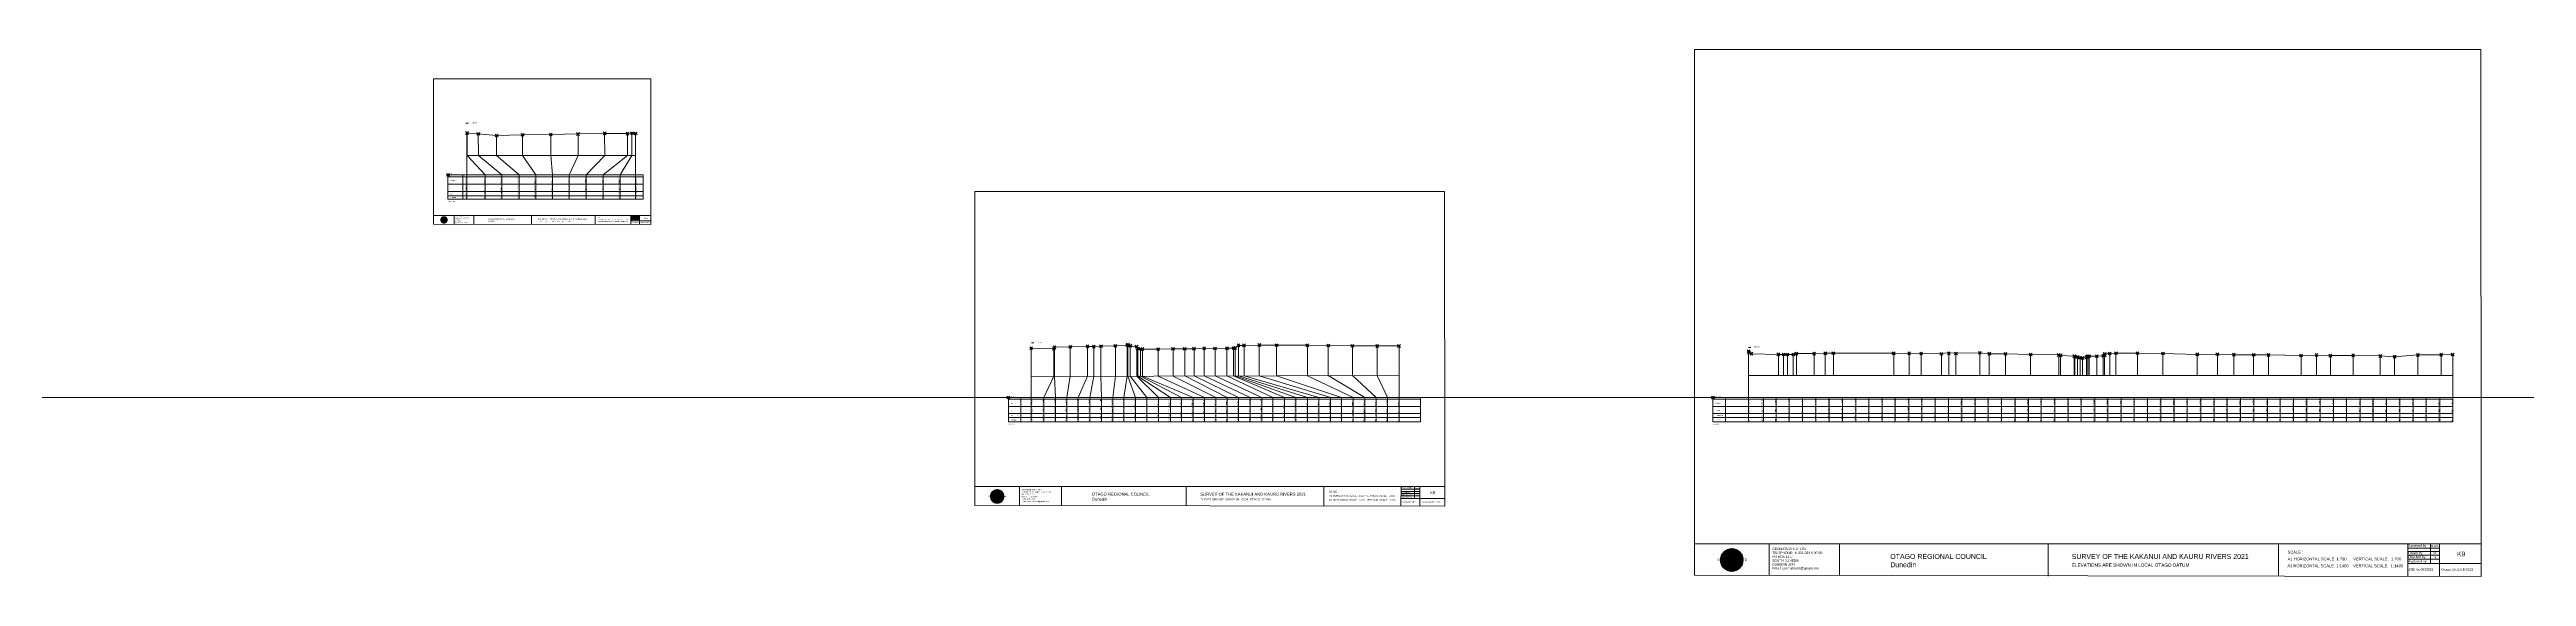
# Model space of a CAD drawing. Header units: millimetres. Extents: x -14020797 to 13046302109, y -19137686871 to 1424965380.
# Drawn here: x -6345820 to -4954913, y -55490 to 240294 of the extents above; entities that cross this region are included whole.
import ezdxf

# ---------------------------------------------------------------- set-up
doc = ezdxf.new("R2010")
doc.units = ezdxf.units.MM
doc.header["$PDMODE"] = 35
doc.header["$PDSIZE"] = 800
doc.layers.get('0').update_dxf_attribs({"lineweight": 0})
doc.layers.add('geo', color=7, linetype='Continuous', lineweight=0)
doc.styles.get("Standard").update_dxf_attribs({"font": 'arial.ttf'})

# ---------------------------------------------------------------- blocks, each defined once
blk = doc.blocks.new('Geomatics_Circle_SPT')
at = {"layer": 'geo', "color": 2, "linetype": 'Continuous', "lineweight": 0}
for p, q in [((0, 25.2), (-25.2, 0)), ((-24.7, 4.9), (-4.9, 24.7)), ((-24.7, -4.9), (4.9, 24.7)), ((4.9, -24.7), (-24.7, 4.9)), ((-24.7, 0), (0, -24.7)), ((-9.7, 23.3), (-23.3, 9.6)), ((9.7, 23.3), (-23.3, -9.7)), ((-23.3, 9.7), (9.7, -23.3)), ((-21, 14), (-14, 21)), ((-21, -14), (14, 21)), ((14, -21), (-21, 14)), ((0, 0), (-17.8, 17.8)), ((0, 0), (-17.8, -17.8)), ((-14, 21), (21, -14)), ((21, 14), (-14, -21)), ((23.3, -9.7), (-9.7, 23.3)), ((-9.7, -23.3), (23.3, 9.7)), ((-4.9, 24.7), (24.7, -4.9)), ((24.7, 4.9), (-4.9, -24.7)), ((25.2, 0), (0, 25.2)), ((0, 0), (17.8, 17.8)), ((0, 0), (17.8, -17.8)), ((0, -24.8), (25.2, 0)), ((4.9, 24.7), (24.7, 4.9)), ((23.3, 9.7), (9.7, 23.3)), ((14, 21), (21, 14)), ((17.8, 18.1), (17.8, 18.1)), ((-4.9, -24.7), (-24.7, -4.9)), ((-23.3, -9.7), (-9.7, -23.3)), ((-14, -21), (-21, -14)), ((-17.8, -17.8), (-17.8, -17.8)), ((24.7, -4.9), (4.9, -24.7)), ((4.9, -24.7), (4.9, -24.7)), ((9.7, -23.3), (23.3, -9.7)), ((21, -14), (14, -21)), ((18.1, -17.8), (18.1, -17.8))]:
    blk.add_line(p, q, dxfattribs=at)
at = {"layer": 'geo', "color": 1, "linetype": 'Continuous', "lineweight": 0}
for p, q in [((-25.2, 0), (9.7, 23.3)), ((-25.2, 0), (-9.6, 23.3)), ((-25.2, 0), (23.3, 9.7)), ((-25.2, 0), (-23.3, 9.7)), ((-23.3, -9.7), (-25.2, 0)), ((-9.6, -23.3), (-25.2, 0)), ((9.7, -23.3), (-25.2, 0)), ((-4.9, 24.8), (-24.7, -4.9)), ((4.9, 24.7), (-24.7, 4.9)), ((14, 21), (-24.7, -4.9)), ((-14, 21), (-24.7, 4.9)), ((21, 14), (-24.7, 4.9)), ((-21, 14), (-24.7, -4.9)), ((0, 0), (-24.7, 4.9)), ((-24.7, 4.9), (-21, -14)), ((-24.7, 4.9), (-4.9, -24.7)), ((-24.7, 4.9), (14, -21)), ((-24.7, 4.9), (-24.7, 4.9)), ((0, 0), (-24.7, -4.9)), ((-23.3, 9.7), (0, 25.2)), ((-23.3, -9.6), (0, 25.2)), ((-23.3, -9.6), (17.8, 17.8)), ((-23.3, 9.7), (-17.8, 17.9)), ((-23.3, -9.6), (-17.8, 17.9)), ((-23.3, 9.7), (17.8, 17.8)), ((-17.8, -17.8), (-23.3, 9.7)), ((0, -25.2), (-23.3, 9.7)), ((-23.3, 9.7), (17.8, -17.8)), ((-23.3, 9.7), (25.2, 0)), ((-23.3, 9.4), (-23.3, 9.4)), ((-23.3, -9.7), (25.2, 0)), ((4.9, 24.8), (-21, -14)), ((-4.9, 24.7), (-21, 14)), ((14, 21), (-21, 14)), ((-14, 21), (-21, -14)), ((0, 0), (-21, 14)), ((-21, 14), (-14, -21)), ((-21, 14), (4.9, -24.7)), ((-21, 14), (-21, 14)), ((24.7, 4.9), (-21, 14)), ((0, 0), (-21, -14)), ((-17.9, 17.6), (-17.9, 17.6)), ((-17.8, 17.8), (9.7, 23.3)), ((-17.8, 17.8), (-9.6, 23.3)), ((-17.8, -17.8), (9.7, 23.3)), ((-17.8, -17.8), (-9.7, 23.3)), ((-9.7, -23.3), (-17.8, 17.8)), ((-17.8, 17.8), (9.7, -23.3)), ((-17.8, 17.8), (23.3, -9.6)), ((-17.8, 17.8), (23.3, 9.7)), ((-17.8, -17.8), (23.3, 9.7)), ((4.9, 24.7), (-14, 21)), ((-4.9, 24.7), (-14, -20.9)), ((0, 0), (-14, 21)), ((-14, 21), (-4.9, -24.7)), ((-14, 21), (-14, 21)), ((24.7, -4.9), (-14, 21)), ((21, 14), (-14, 21)), ((-14, -21), (24.7, 4.9)), ((0, 0), (-14, -21)), ((-9.8, 23.1), (-9.8, 23.1)), ((-9.7, 23.3), (0, 25.2)), ((-9.7, 23.3), (0, -25.2)), ((-9.7, -23.3), (0, 25.2)), ((-9.6, 23.3), (17.8, -17.8)), ((-9.6, 23.3), (25.2, 0)), ((-9.6, 23.3), (17.8, 17.8)), ((-9.6, -23.3), (17.8, 17.9)), ((25.2, 0), (-9.6, -23.3)), ((0, 0), (-4.9, 24.7)), ((-4.9, 24.7), (-4.9, 24.7)), ((21, -14), (-4.9, 24.7)), ((24.8, 4.9), (-4.9, 24.7)), ((14, 21), (-4.9, 24.7)), ((-4.9, -24.7), (21, 14)), ((0, 0), (-4.9, -24.7)), ((-0.2, 25.1), (-0.2, 25.1)), ((0, 25.2), (9.7, -23.3)), ((0, 25.2), (23.3, -9.7)), ((0, 25.2), (23.3, 9.7)), ((0, 25.2), (9.7, 23.3)), ((0, 0), (4.9, 24.7)), ((0, -25.2), (9.7, 23.3)), ((0, 0), (14, 21)), ((0, 0), (21, 14)), ((23.3, 9.7), (0, -25.2)), ((0, 0), (24.8, 4.9)), ((0, 0), (4.9, -24.7)), ((0, 0), (14, -21)), ((0, 0), (21, -14)), ((0, 0), (24.8, -4.9)), ((21, 14), (4.9, 24.8)), ((14, -21), (4.9, 24.7)), ((24.7, -4.9), (4.9, 24.7)), ((4.9, 24.7), (4.9, 24.7)), ((4.9, -24.7), (14, 21)), ((4.9, -24.7), (24.7, 4.9)), ((9.4, 23.3), (9.4, 23.3)), ((9.7, 23.3), (17.8, -17.8)), ((9.7, 23.3), (25.2, 0)), ((9.7, 23.3), (17.8, 17.9)), ((17.8, 17.8), (9.7, -23.3)), ((25.2, 0), (9.7, -23.3)), ((21, -14), (14, 21)), ((24.7, 4.9), (14, 21)), ((14, 21), (14, 21)), ((14, -21), (21, 14)), ((17.6, 17.9), (17.6, 17.9)), ((17.8, 17.8), (23.3, -9.7)), ((17.8, 17.8), (23.3, 9.7)), ((23.3, 9.7), (17.8, -17.8)), ((24.7, -4.9), (21, 14)), ((21, 14), (21, 14)), ((21, -14), (24.7, 4.9)), ((23.1, 9.8), (23.1, 9.8)), ((23.3, 9.7), (25.2, 0)), ((25.2, 0), (23.3, -9.6)), ((24.7, 4.9), (24.7, 4.9)), ((25.1, 0.2), (25.1, 0.2)), ((-25.2, 0), (23.3, -9.7)), ((-25.1, -0.2), (-25.1, -0.2)), ((-24.7, -4.9), (-24.7, -4.9)), ((-24.7, -4.9), (-14, -21)), ((-24.7, -4.9), (4.9, -24.7)), ((-24.7, -4.9), (21, -14)), ((-17.8, -17.8), (-23.3, -9.7)), ((0, -25.2), (-23.3, -9.6)), ((17.8, -17.8), (-23.3, -9.6)), ((-23.1, -9.8), (-23.1, -9.8)), ((-21, -14), (24.7, -4.9)), ((-21, -14), (-21, -14)), ((-21, -14), (-4.9, -24.7)), ((-21, -14), (14, -21)), ((23.3, -9.7), (-17.8, -17.8)), ((-9.6, -23.3), (-17.8, -17.8)), ((9.7, -23.3), (-17.8, -17.8)), ((-17.6, -17.9), (-17.6, -17.9)), ((-14, -21), (21, -14)), ((-14, -21), (-14, -21)), ((-14, -21), (4.9, -24.7)), ((17.8, -17.8), (-9.7, -23.3)), ((0, -25.2), (-9.7, -23.3)), ((-9.4, -23.3), (-9.4, -23.3)), ((-4.9, -24.7), (24.7, -4.9)), ((-4.9, -24.7), (14, -21)), ((-4.9, -24.7), (-4.9, -24.7)), ((23.3, -9.6), (0, -25.2)), ((9.7, -23.3), (0, -25.2)), ((0.2, -25.1), (0.2, -25.1)), ((4.9, -24.7), (21, -14)), ((4.9, -24.7), (4.9, -24.7)), ((17.8, -17.8), (9.7, -23.3)), ((9.8, -23.1), (9.8, -23.1)), ((14, -21), (24.7, -4.9)), ((14, -21), (14, -21)), ((23.3, -9.6), (17.8, -17.8)), ((17.9, -17.6), (17.9, -17.6)), ((21, -14), (21, -14)), ((23.3, -9.4), (23.3, -9.4)), ((24.7, -4.9), (24.7, -4.9))]:
    blk.add_line(p, q, dxfattribs=at)
at = {"layer": 'geo', "color": 114, "linetype": 'Continuous', "lineweight": 0}
for p, q in [((17.9, 17.8), (-25.2, 0)), ((-24.7, 4.9), (14, 21)), ((-24.7, -4.9), (21, 14)), ((-14, -21), (-24.7, 4.9)), ((9.7, 23.3), (-23.3, 9.7)), ((0, 0), (-23.3, 9.7)), ((-23.3, 9.7), (-9.7, -23.3)), ((0, 0), (-23.3, -9.7)), ((-4.9, -24.7), (-21, 14)), ((-20.9, 14), (4.9, 24.7)), ((24.8, 4.9), (-20.9, -14)), ((0, 25.2), (-17.8, 17.8)), ((-17.8, 17.8), (0, -25.2)), ((-14, 21), (-4.9, 24.7)), ((4.9, -24.7), (-14, 21)), ((0, 0), (-9.7, 23.3)), ((0, 0), (-9.7, -23.3)), ((-4.9, 24.7), (14, -21)), ((17.8, -17.8), (0, 25.2)), ((0, 0), (9.7, 23.3)), ((0, 0), (23.3, 9.7)), ((0, 0), (9.7, -23.3)), ((0, 0), (23.3, -9.7)), ((4.9, 24.7), (21, -14)), ((23.3, -9.7), (9.7, 23.3)), ((14, 21), (24.7, -4.9)), ((25.2, 0), (17.8, 17.8)), ((21, 14), (24.7, 4.9)), ((-25.2, 0), (-17.8, -17.8)), ((-21, -14), (-24.7, -4.9)), ((-17.8, -17.8), (25.2, 0)), ((24.8, -4.9), (-14, -21)), ((-9.6, -23.3), (23.3, -9.7)), ((21, -14), (-4.9, -24.8)), ((0, -25.2), (17.9, -17.8)), ((14, -21), (4.9, -24.8))]:
    blk.add_line(p, q, dxfattribs=at)
at = {"layer": 'geo', "color": 250, "linetype": 'Continuous', "lineweight": 0}
for p, q in [((0, 0), (-25.2, 0)), ((24.7, 4.9), (-24.7, 4.9)), ((-24.7, 4.9), (-24.7, -4.9)), ((-23.3, 9.7), (23.3, 9.7)), ((-23.3, 9.7), (-23.3, 9.7)), ((-23.3, -9.7), (-23.3, 9.7)), ((21, 14), (-21, 14)), ((-21, 14), (-21, -14)), ((-17.8, 17.8), (17.8, 17.8)), ((-17.8, -17.8), (-17.8, 17.8)), ((-14, 21), (-14, 21)), ((14, 21), (-14, 21)), ((-14, 20.9), (-14, -21)), ((-9.7, 23.3), (9.7, 23.3)), ((-9.7, -23.3), (-9.7, 23.3)), ((-4.9, 24.7), (4.9, 24.7)), ((-4.9, 24.7), (-4.9, -24.7)), ((0, 0), (0, 25.2)), ((0, 0), (0, -25.2)), ((0, 0), (25.2, 0)), ((4.9, 24.7), (4.9, -24.7)), ((9.7, -23.3), (9.7, 23.3)), ((14, 21), (14, -21)), ((17.8, -17.8), (17.8, 17.8)), ((21, 14), (21, 14)), ((21, -14), (21, 14)), ((23.3, 9.7), (23.3, -9.7)), ((24.7, 4.9), (24.7, 4.9)), ((24.7, -4.9), (24.7, 4.9)), ((-24.7, -4.9), (24.7, -4.9)), ((23.3, -9.7), (-23.3, -9.7)), ((-21, -14), (21, -14)), ((17.8, -17.8), (-17.8, -17.8)), ((-14, -21), (14, -21)), ((9.7, -23.3), (-9.7, -23.3)), ((-4.9, -24.7), (4.9, -24.7))]:
    blk.add_line(p, q, dxfattribs=at)
blk = doc.blocks.new('GeomaticsNZ TITLE BLOCK')
at = {"color": 7, "linetype": 'Continuous', "lineweight": 0}
for p, q in [((0, 94.9), (0, 1579.2)), ((0, 1579.2), (2363.4, 1579.2)), ((2363.4, 1579.2), (2364, 94.9)), ((2364, 94.9), (0, 94.9)), ((0, 94.9), (0, 0)), ((15.9, 94.9), (2364, 94.9)), ((224.3, 95.2), (224.3, -0.3)), ((2364, 94.9), (382.6, 94.9)), ((435.8, 95.2), (435.8, -0.7)), ((1063.4, 94.9), (1063.4, -2.4)), ((1755.4, 94.9), (1755.4, -2.6)), ((2143.9, 94.9), (2143.7, -3)), ((2143.9, 81.9), (2238.6, 81.7)), ((2211.5, 94.9), (2211.5, 36.1)), ((2238.6, 94.8), (2238.6, -3.2)), ((2364, -3.5), (2364, 94.9)), ((0, 0), (2364, -3.5)), ((2143.6, 60.4), (2238.6, 60.4)), ((2143.8, 48.6), (2238.6, 48.6)), ((2143.8, 35.4), (2364, 35.3)), ((2143.9, 71), (2238.6, 71))]:
    blk.add_line(p, q, dxfattribs=at)
at = {"color": 7, "linetype": 'Continuous', "lineweight": 0, "xscale": 1.36, "yscale": 1.36, "zscale": 1.36}
blk.add_blockref('Geomatics_Circle_SPT', (112.4, 45.7), dxfattribs=at)
at = {"color": 7, "linetype": 'Continuous', "lineweight": 0}
for s, p in [('PK&RR', (2213.2, 84.8)), ('ST', (2220.3, 63.6)), ('PK', (2220.4, 50.6))]:
    blk.add_text(s, height=5, dxfattribs=at).set_placement(p)
at = {"color": 7, "linetype": 'Continuous', "lineweight": 0, "attachment_point": 1}
for s, width, heights, insert, char_height in [('{\\C256;GEOMATICS N.Z. LTD                   \\PTELEPHONE:  M 021 023 6 00 55;\\PPO BOX 2177\\PSOUTH DUNEDIN\\PDUNEDIN 9044\\PEmail: geomaticsnz@gmail.com}', 3535.727, [94.7], (234, 82.7), 7), ('{\\C256;Surveyed by:}', 3535.727, [0], (2144.7, 92.4), 7), ('{\\C256;Geomatics N.Z. LTD                   }', 125.079, [15.8], (68.8, 49.9), 7), ('{\\C256;OTAGO REGIONAL COUNCIL\\PDunedin}', 3535.727, [0], (588.6, 64), 15), ('{\\C256;SURVEY OF THE KAKANUI AND KAURU RIVERS 2021}', 3535.727, [0], (1133.8, 64), 15), ('{\\C256;ELEVATIONS ARE SHOWN IN LOCAL OTAGO DATUM}', 3535.727, [0], (1134.1, 35.4), 10), ('{\\C256;Approved by:}', 3535.727, [0], (2144.7, 45.9), 7), ('{\\C256;Checked by:}', 3535.727, [0], (2144.7, 58.6), 7), ('{\\C256;JOB No 0032021}', 3535.727, [0], (2145.3, 20.8), 7), ('{\\C256;Drawn by:}', 3535.727, [0], (2145.8, 70.4), 7), ('{\\C256;Drawn:16-JUNE-2021}', 3535.727, [0], (2244.7, 20.7), 7)]:
    blk.add_mtext_dynamic_manual_height_columns(s, width=width, gutter_width=159, heights=heights, dxfattribs=dict(at, insert=insert, char_height=char_height))

msp = doc.modelspace()

# ---------------------------------------------------------------- linework, layer by layer
at = {"color": 1, "linetype": 'Continuous', "lineweight": 0}
for p, q in [((-6112089.899, 198890.956), (-6110797.933, 198890.956)), ((-5794454.988, 75740.286), (-5793163.022, 75740.286)), ((-5391776.689, 73117.849), (-5390484.722, 73117.849))]:
    msp.add_line(p, q, dxfattribs=at)
at = {"color": 7, "lineweight": 0}
for p, q in [((-6111301.807, 180752.689), (-6016707.571, 180856.689)), ((-5794549.171, 72688), (-5794509.616, 56829.405)), ((-5781879.767, 72319), (-5781879.767, 56860.907)), ((-5781480.167, 73159), (-5781480.167, 56861.904)), ((-5772634.61, 73419), (-5772634.61, 56883.967)), ((-5762917.082, 73670), (-5762917.082, 56908.205)), ((-5759366.345, 73530), (-5759366.345, 56917.061)), ((-5755422.777, 73810), (-5755422.777, 56926.897)), ((-5747290.667, 73810), (-5747290.667, 56947.181)), ((-5740615.016, 74321), (-5740615.016, 56963.831)), ((-5740220.027, 74641), (-5740220.027, 56964.817)), ((-5738911.302, 74031), (-5738911.302, 56968.081)), ((-5735341.674, 73451), (-5735341.674, 56976.984)), ((-5734760.187, 72441), (-5734760.187, 56978.435)), ((-5733283.71, 72281), (-5733283.71, 56982.117)), ((-5732106.595, 72161), (-5732106.595, 56985.053)), ((-5723233.331, 72112), (-5723233.331, 57007.185)), ((-5714909.9, 72312), (-5714909.9, 57027.946)), ((-5708349.725, 72322), (-5708349.725, 57044.309)), ((-5703104.042, 72333), (-5703104.042, 57057.393)), ((-5697425.9, 72573), (-5697425.9, 57071.555)), ((-5691346.7, 72483), (-5691346.7, 57086.718)), ((-5684669.108, 72604), (-5684669.108, 57103.374)), ((-5680997.533, 72674), (-5680997.533, 57112.532)), ((-5680004.005, 72784), (-5680004.005, 57115.01)), ((-5678202.022, 74204), (-5678202.022, 57119.504)), ((-5675028.175, 74224), (-5675028.175, 57127.421)), ((-5666510.348, 74414), (-5666510.348, 57148.666)), ((-5656758.355, 74375), (-5656758.355, 57172.99)), ((-5639484.582, 74286), (-5639484.582, 57216.075)), ((-5627763.101, 74196), (-5627763.101, 57245.311)), ((-5614202.768, 73987), (-5614202.768, 57279.134)), ((-5600317.827, 73908), (-5600317.827, 57313.766)), ((-5588024.271, 73868), (-5588024.271, 57344.429)), ((-5794549.171, 56829.307), (-5587945.921, 57344.625)), ((-5794509.616, 56829.405), (-5794509.616, 31114.284)), ((-5781879.767, 56860.907), (-5787387.723, 45000)), ((-5697326.408, 45000), (-5723233.331, 57007.185)), ((-5678202.022, 57119.504), (-5714909.9, 57027.946)), ((-5714909.9, 57027.946), (-5690882.952, 45000)), ((-5708349.725, 57044.309), (-5684439.542, 45000)), ((-5703104.042, 57057.393), (-5678113.799, 45000)), ((-5697425.9, 57071.555), (-5671569.948, 45000)), ((-5691346.7, 57086.718), (-5665044.018, 45000)), ((-5684669.108, 57103.374), (-5658823.394, 45000)), ((-5680997.533, 57112.532), (-5652367.155, 45000)), ((-5680004.005, 57115.01), (-5645944.076, 45000)), ((-5639502.842, 45000), (-5678202.022, 57119.504)), ((-5633005.206, 45000), (-5675028.175, 57127.421)), ((-5626441.016, 45000), (-5666510.348, 57148.666)), ((-5620232.58, 45000), (-5656758.355, 57172.99)), ((-5613700.029, 45000), (-5639484.582, 57216.075)), ((-5607269.399, 45000), (-5627763.101, 57245.311)), ((-5600938.378, 45000), (-5614202.768, 57279.134)), ((-5600317.827, 57313.766), (-5594474.639, 45000)), ((-5588024.271, 57344.429), (-5588024.271, 31114.284)), ((-5800348.873, 45000), (-5800348.873, 31248.305)), ((-5787387.723, 31248.305), (-5787387.723, 45000)), ((-5780997.752, 31248.305), (-5780997.752, 45000)), ((-5774577.033, 31248.305), (-5774577.033, 45000)), ((-5768251.476, 31248.305), (-5768251.476, 45000)), ((-5761605.841, 31248.305), (-5761605.841, 45000)), ((-5755152.104, 31248.305), (-5755152.104, 45000)), ((-5748757.827, 31248.305), (-5748757.827, 45000)), ((-5742535.859, 31248.305), (-5742535.859, 45000)), ((-5736060.543, 31248.305), (-5736060.543, 45000)), ((-5729547.163, 31248.305), (-5729547.163, 45000)), ((-5723109.958, 31248.305), (-5723109.958, 45000)), ((-5716406.115, 31248.305), (-5716406.115, 45000)), ((-5710121.261, 31248.305), (-5710121.261, 45000)), ((-5703684.057, 31248.305), (-5703684.057, 45000)), ((-5697326.408, 31248.305), (-5697326.408, 45000)), ((-5690882.952, 31248.305), (-5690882.952, 45000)), ((-5684439.542, 31248.305), (-5684439.542, 45000)), ((-5678113.799, 31248.305), (-5678113.799, 45000)), ((-5671569.948, 31248.305), (-5671569.948, 45000)), ((-5665044.018, 31248.305), (-5665044.018, 45000)), ((-5658823.394, 31248.305), (-5658823.394, 45000)), ((-5652367.155, 31248.305), (-5652367.155, 45000)), ((-5645944.076, 31248.305), (-5645944.076, 45000)), ((-5639502.842, 31248.305), (-5639502.842, 45000)), ((-5633005.206, 31248.305), (-5633005.206, 45000)), ((-5626441.016, 31248.305), (-5626441.016, 45000)), ((-5620232.58, 31248.305), (-5620232.58, 45000)), ((-5613700.029, 31248.305), (-5613700.029, 45000)), ((-5607269.399, 31248.305), (-5607269.399, 45000)), ((-5600938.378, 31248.305), (-5600938.378, 45000)), ((-5594474.639, 31248.305), (-5594474.639, 45000)), ((-5575948.804, 45000), (-5575948.804, 31248.305))]:
    msp.add_line(p, q, dxfattribs=at)
at = {"color": 7, "linetype": 'Continuous', "lineweight": 0}
for p, q in [((-6122085.516, 170000.092), (-6122085.516, 156248.397)), ((-6122085.516, 168762.779), (-6012435.074, 168762.779)), ((-6122085.506, 170000.09), (-6012435.074, 170000.09)), ((-6113816.988, 156248.408), (-6113816.988, 170000.101)), ((-6012435.074, 156248.397), (-6012435.074, 170000.09)), ((-6122085.516, 164751.664), (-6012435.074, 164751.664)), ((-6122085.516, 160644.616), (-6012435.074, 160644.616)), ((-6122085.516, 158106.358), (-6012435.074, 158106.358)), ((-6122085.516, 156248.397), (-6012435.074, 156248.397)), ((-5807362.023, 45000), (-5807362.023, 31248.305)), ((-5807362.023, 45000), (-5575948.804, 45000)), ((-5807362.023, 44076.552), (-5575948.804, 44076.552)), ((-5411747.247, 45000), (-5411747.247, 31248.305)), ((-5411747.247, 45000), (-4996339.6, 45000)), ((-5411747.247, 44076.552), (-4996339.6, 44076.552)), ((-5404734.098, 45000), (-5404734.098, 31248.305)), ((-5807362.023, 39973.87), (-5575948.804, 39973.87)), ((-5807362.023, 35906.671), (-5575948.804, 35906.671)), ((-5807362.023, 33649.659), (-5575948.804, 33649.659)), ((-5807362.023, 31248.305), (-5575948.804, 31248.305)), ((-5411747.247, 39973.87), (-4996339.6, 39973.87)), ((-5411747.247, 35906.671), (-4996339.6, 35906.671)), ((-5411747.247, 33759.229), (-4996339.6, 33759.229)), ((-5411747.247, 31248.305), (-4996339.6, 31248.305))]:
    msp.add_line(p, q, dxfattribs=at)
for p, q in [((-6101135.79, 156248.397), (-6101135.79, 170000.09)), ((-6091791.622, 156248.397), (-6091791.622, 170000.09)), ((-6082091.504, 156248.397), (-6082091.504, 170000.09)), ((-6072658.364, 156248.397), (-6072658.364, 170000.09)), ((-6063413.152, 156248.397), (-6063413.152, 170000.09)), ((-6053950.756, 156248.397), (-6053950.756, 170000.09)), ((-6044517.995, 156248.397), (-6044517.995, 170000.09)), ((-6034907.228, 156248.397), (-6034907.228, 170000.09)), ((-5781480.167, 56861.904), (-5780997.752, 45000)), ((-5772634.61, 56908.205), (-5774577.033, 45000)), ((-5768251.476, 45000), (-5762917.082, 56908.205)), ((-5761605.841, 45000), (-5759366.345, 56917.061)), ((-5755152.104, 45000), (-5755422.777, 56926.897)), ((-5747290.667, 56947.181), (-5748757.827, 45000)), ((-5742535.859, 45000), (-5740615.016, 56963.831)), ((-5736060.543, 45000), (-5740220.027, 56964.817)), ((-5729547.163, 45000), (-5738911.302, 56968.081)), ((-5723109.958, 45000), (-5735341.674, 56976.984)), ((-5716406.115, 45000), (-5734760.187, 56978.435)), ((-5733283.71, 56982.117), (-5734157.362, 56982.117)), ((-5710121.261, 45000), (-5733283.71, 56982.117)), ((-5703684.057, 45000), (-5732106.595, 56985.053)), ((-5748757.827, 45000), (-5755152.104, 45000)), ((-5716406.115, 45000), (-5723109.958, 45000))]:
    msp.add_line(p, q)
at = {"linetype": 'Continuous', "lineweight": 0}
for p, q in [((-5391776.689, 70969), (-5391776.689, 31248.305)), ((-5364875.785, 69611), (-5364875.785, 57344.429)), ((-5354879.81, 69581), (-5354879.81, 57344.429)), ((-5348655.622, 69772), (-5348655.622, 57344.429)), ((-5344128.132, 69862), (-5344128.132, 57344.429)), ((-5310218.293, 69764), (-5310218.293, 57344.429)), ((-5301586.35, 69724), (-5301586.35, 57344.429)), ((-5294776.773, 69675), (-5294776.773, 57344.429)), ((-5279276.047, 69745), (-5279276.047, 57344.429)), ((-5275280.064, 69696), (-5275280.064, 57344.429)), ((-5261901.399, 70006), (-5261901.399, 57344.429)), ((-5256564.206, 69547), (-5256564.206, 57344.429)), ((-5188920.833, 69630), (-5188920.833, 57344.429)), ((-5185439.342, 69850), (-5185439.342, 57344.429)), ((-5173365.78, 69841), (-5173365.78, 57344.429)), ((-5159033.658, 69692), (-5159033.658, 57344.429)), ((-5391776.689, 57344.429), (-4996339.6, 57344.429)), ((-5375014.881, 69190), (-5375014.881, 57344.429)), ((-5372062.019, 69070), (-5372062.019, 57344.429)), ((-5369951.381, 69131), (-5369951.381, 57344.429)), ((-5366599.84, 69111), (-5366599.84, 57344.429)), ((-5283447.438, 69475), (-5283447.438, 57344.429)), ((-5247447.032, 69497), (-5247447.032, 57344.429)), ((-5233356.866, 69131), (-5233356.866, 57344.429)), ((-5217568.315, 68849), (-5217568.315, 57344.429)), ((-5216506.007, 69131), (-5216506.007, 57344.429)), ((-5208918.214, 68179), (-5208918.214, 57344.429)), ((-5208612.312, 68099), (-5208612.312, 57344.429)), ((-5207093.455, 67709), (-5207093.455, 57344.429)), ((-5205593.521, 67309), (-5205593.521, 57344.429)), ((-5204174.795, 67189), (-5204174.795, 57344.429)), ((-5201889.279, 67470), (-5201889.279, 57344.429)), ((-5201309.191, 67880), (-5201309.191, 57344.429)), ((-5201272.934, 68110), (-5201272.934, 57344.429)), ((-5200562.948, 68170), (-5200562.948, 57344.429)), ((-5196130.796, 68200), (-5196130.796, 57344.429)), ((-5192621.227, 68390), (-5192621.227, 57344.429)), ((-5191792.696, 68660), (-5191792.696, 57344.429)), ((-5191788.778, 69510), (-5191788.778, 57344.429)), ((-5139782.809, 69131), (-5139782.809, 57344.429)), ((-5128461.959, 69293), (-5128461.959, 57344.429)), ((-5119196.784, 69004), (-5119196.784, 57344.429)), ((-5108145.412, 68955), (-5108145.412, 57344.429)), ((-5099779.059, 68825), (-5099779.059, 57344.429)), ((-5081485.599, 68506), (-5081485.599, 57344.429)), ((-5072826.488, 68796), (-5072826.488, 57344.429)), ((-5065039.047, 68497), (-5065039.047, 57344.429)), ((-5052237.503, 68618), (-5052237.503, 57344.429)), ((-5036974.552, 68278), (-5036974.552, 57344.429)), ((-5028931.106, 67869), (-5028931.106, 57344.429)), ((-5015890.334, 68859), (-5015890.334, 57344.429)), ((-5002822.841, 68980), (-5002822.841, 57344.429)), ((-4996339.6, 69101), (-4996339.6, 31248.305)), ((-5383347.62, 31248.305), (-5383347.62, 45000)), ((-5376309.459, 31248.305), (-5376309.459, 45000)), ((-5368884.867, 31248.305), (-5368884.867, 45000)), ((-5361402.546, 31248.305), (-5361402.546, 45000)), ((-5353953.49, 31248.305), (-5353953.49, 45000)), ((-5346548.787, 31248.305), (-5346548.787, 45000)), ((-5339031.052, 31248.305), (-5339031.052, 45000)), ((-5331522.673, 31248.305), (-5331522.673, 45000)), ((-5324114.783, 31248.305), (-5324114.783, 45000)), ((-5316730.802, 31248.305), (-5316730.802, 45000)), ((-5309337.465, 31248.305), (-5309337.465, 45000)), ((-5301755.348, 31248.305), (-5301755.348, 45000)), ((-5294350.923, 31248.305), (-5294350.923, 45000)), ((-5286907.064, 31248.305), (-5286907.064, 45000)), ((-5279374.291, 31248.305), (-5279374.291, 45000)), ((-5271940.828, 31248.305), (-5271940.828, 45000)), ((-5264520.671, 31248.305), (-5264520.671, 45000)), ((-5257111.048, 31248.305), (-5257111.048, 45000)), ((-5249628.103, 31248.305), (-5249628.103, 45000)), ((-5241987.702, 31248.305), (-5241987.702, 45000)), ((-5234622.71, 31248.305), (-5234622.71, 45000)), ((-5227342.337, 31248.305), (-5227342.337, 45000)), ((-5219674.977, 31248.305), (-5219674.977, 45000)), ((-5212327.796, 31248.305), (-5212327.796, 45000)), ((-5204921.015, 31248.305), (-5204921.015, 45000)), ((-5197365.371, 31248.305), (-5197365.371, 45000)), ((-5190076.543, 31248.305), (-5190076.543, 45000)), ((-5182548.204, 31248.305), (-5182548.204, 45000)), ((-5175113.355, 31248.305), (-5175113.355, 45000)), ((-5167696.248, 31248.305), (-5167696.248, 45000)), ((-5160181.978, 31248.305), (-5160181.978, 45000)), ((-5152781.156, 31248.305), (-5152781.156, 45000)), ((-5145353.03, 31248.305), (-5145353.03, 45000)), ((-5137814.92, 31248.305), (-5137814.92, 45000)), ((-5130343.687, 31248.305), (-5130343.687, 45000)), ((-5122902.393, 31248.305), (-5122902.393, 45000)), ((-5115461.029, 31248.305), (-5115461.029, 45000)), ((-5107930.058, 31248.305), (-5107930.058, 45000)), ((-5100399.086, 31248.305), (-5100399.086, 45000)), ((-5093167.016, 31248.305), (-5093167.016, 45000)), ((-5085756.7, 31248.305), (-5085756.7, 45000)), ((-5078241.183, 31248.305), (-5078241.183, 45000)), ((-5070795.107, 31248.305), (-5070795.107, 45000)), ((-5063242.305, 31248.305), (-5063242.305, 45000)), ((-5055899.351, 31248.305), (-5055899.351, 45000)), ((-5048382.517, 31248.305), (-5048382.517, 45000)), ((-5040953.628, 31248.305), (-5040953.628, 45000)), ((-5033506.027, 31248.305), (-5033506.027, 45000)), ((-5026039.645, 31248.305), (-5026039.645, 45000)), ((-5018596.549, 31248.305), (-5018596.549, 45000)), ((-5011177.016, 31248.305), (-5011177.016, 45000)), ((-5003607.304, 31248.305), (-5003607.304, 45000))]:
    msp.add_line(p, q, dxfattribs=at)
at = {"color": 3}
msp.add_line((-14020796.985, 45000), (6932249.242, 45000), dxfattribs=at)
for points in [[(-6111421.638, 193431), (-6111421.638, 156248.397)], [(-6111301.807, 193391), (-6111287.912, 180752.704), (-6101135.79, 170000.09)], [(-6105044.254, 192961), (-6105030.84, 180759.583), (-6091791.622, 170000.09)], [(-6094784.432, 192022), (-6094772.062, 180770.862), (-6082091.504, 170000.09)], [(-6080173.474, 192453), (-6080160.648, 180786.926), (-6072658.364, 170000.09)], [(-6064333.18, 192624), (-6064320.185, 180804.342), (-6063413.152, 170000.09)], [(-6049062.503, 192895), (-6049049.228, 180821.131), (-6053950.756, 170000.09)], [(-6034096.983, 193245), (-6034084.548, 180837.584), (-6044517.995, 170000.09)], [(-6021284.882, 193106), (-6021271.409, 180851.671), (-6034907.228, 170000.09)], [(-6018787.371, 193356), (-6018773.627, 180854.417), (-6025357.502, 170000.09), (-6025320.789, 156248.397)], [(-6016707.571, 193186), (-6016707.571, 156248.397)]]:
    msp.add_lwpolyline(points)
at = {"color": 1}
msp.add_lwpolyline([(-6111421.638, 193431), (-6111301.807, 193391), (-6105044.254, 192961), (-6094784.432, 192022), (-6080173.474, 192453), (-6064333.18, 192624), (-6049062.503, 192895), (-6034096.983, 193245), (-6021284.882, 193106), (-6018787.371, 193356), (-6016707.571, 193186)], dxfattribs=at)
at = {"color": 1, "lineweight": 0}
msp.add_lwpolyline([(-5794549.171, 72688), (-5781879.767, 72319), (-5781480.167, 73159), (-5772634.61, 73419), (-5762917.082, 73670), (-5759366.345, 73530), (-5755422.777, 73810), (-5747290.667, 73990), (-5740615.016, 74321), (-5740220.027, 74641), (-5738911.302, 74031), (-5735341.674, 73451), (-5734760.187, 72441), (-5733283.71, 72281), (-5732106.595, 72161), (-5723233.331, 72112), (-5714909.9, 72312), (-5708349.725, 72322), (-5703104.042, 72333), (-5697425.9, 72573), (-5691346.7, 72483), (-5684669.108, 72604), (-5680997.533, 72674), (-5680004.005, 72784), (-5678202.022, 74204), (-5675028.175, 74224), (-5666510.348, 74414), (-5656758.355, 74375), (-5639484.582, 74286), (-5627763.101, 74196), (-5614202.768, 73987), (-5600317.827, 73987), (-5588024.271, 73987)], dxfattribs=at)
at = {"color": 1, "linetype": 'Continuous', "lineweight": 0}
msp.add_lwpolyline([(-5391776.689, 70969), (-5391542.251, 70139), (-5390107.53, 69550), (-5375014.881, 69190), (-5372062.019, 69070), (-5369951.381, 69131), (-5366599.84, 69111), (-5364875.785, 69611), (-5354879.81, 69581), (-5348655.622, 69772), (-5344128.132, 69862), (-5310218.293, 69862), (-5301586.35, 69724), (-5261901.399, 70006), (-5256564.206, 69547), (-5247447.032, 69497), (-5233356.866, 69088), (-5217568.315, 68849), (-5216506.007, 68599), (-5208918.214, 68179), (-5208612.312, 68099), (-5207093.455, 67709), (-5205593.521, 67309), (-5204174.795, 67189), (-5201889.279, 67470), (-5201309.191, 67880), (-5201272.934, 68110), (-5200562.948, 68170), (-5196130.796, 68200), (-5192621.227, 68390), (-5191792.696, 68660), (-5191788.778, 69510), (-5188920.833, 69630), (-5185439.342, 69850), (-5173365.78, 69841), (-5159033.658, 69692), (-5139782.809, 69193), (-5128461.959, 69293), (-5119196.784, 69004), (-5108145.412, 68955), (-5099779.059, 68825), (-5081485.599, 68506), (-5072826.488, 68796), (-5065039.047, 68497), (-5052237.503, 68618), (-5036974.552, 68278), (-5028931.106, 67869), (-5015890.334, 68859), (-5002822.841, 68980), (-4996339.6, 69101)], dxfattribs=at)
for p in [(-6111421.638, 193431), (-6111301.807, 193391), (-6105044.254, 192961), (-6094784.432, 192022), (-6080173.474, 192453), (-6064333.18, 192624), (-6049062.503, 192895), (-6034096.983, 193245), (-6021284.882, 193106), (-6018787.371, 193356), (-6016707.571, 193186)]:
    msp.add_point(p)
at = {"color": 7, "linetype": 'Continuous', "lineweight": 0}
for p in [(-6122085.516, 170000.092), (-5807362.023, 45000), (-5411747.247, 45000)]:
    msp.add_point(p, dxfattribs=at)
at = {"color": 7, "lineweight": 0}
for p in [(-5794549.171, 72688), (-5781879.767, 72319), (-5781480.167, 73159), (-5772634.61, 73419), (-5762917.082, 73670), (-5759366.345, 73530), (-5755422.777, 73810), (-5747290.667, 73990), (-5740615.016, 74321), (-5740220.027, 74641), (-5738911.302, 74031), (-5735341.674, 73451), (-5734760.187, 72441), (-5733283.71, 72281), (-5732106.595, 72161), (-5723233.331, 72112), (-5714909.9, 72312), (-5708349.725, 72322), (-5703104.042, 72333), (-5697425.9, 72573), (-5691346.7, 72483), (-5684669.108, 72604), (-5680997.533, 72674), (-5680004.005, 72784), (-5678202.022, 74204), (-5675028.175, 74224), (-5666510.348, 74414), (-5656758.355, 74375), (-5639484.582, 74286), (-5627763.101, 74196), (-5614202.768, 73987), (-5600317.827, 73908), (-5588024.271, 73868)]:
    msp.add_point(p, dxfattribs=at)
at = {"linetype": 'Continuous', "lineweight": 0}
for p in [(-5391776.689, 70969), (-5391776.689, 70969), (-5391542.251, 70139), (-5391542.251, 70139), (-5390107.53, 69550), (-5390107.53, 69550), (-5375014.881, 69190), (-5375014.881, 69190), (-5372062.019, 69070), (-5372062.019, 69070), (-5369951.381, 69131), (-5369951.381, 69131), (-5366599.84, 69111), (-5366599.84, 69111), (-5364875.785, 69611), (-5364875.785, 69611), (-5354879.81, 69581), (-5354879.81, 69581), (-5348655.622, 69772), (-5348655.622, 69772), (-5344128.132, 69862), (-5344128.132, 69862), (-5310218.293, 69764), (-5310218.293, 69764), (-5301586.35, 69724), (-5301586.35, 69724), (-5294776.773, 69675), (-5294776.773, 69675), (-5283447.438, 69475), (-5283447.438, 69475), (-5279276.047, 69745), (-5279276.047, 69745), (-5275280.064, 69696), (-5275280.064, 69696), (-5261901.399, 70006), (-5261901.399, 70006), (-5256564.206, 69547), (-5256564.206, 69547), (-5247447.032, 69497), (-5247447.032, 69497), (-5233356.866, 69088), (-5233356.866, 69088), (-5217568.315, 68849), (-5217568.315, 68849), (-5191788.778, 69510), (-5191788.778, 69510), (-5188920.833, 69630), (-5188920.833, 69630), (-5185439.342, 69850), (-5185439.342, 69850), (-5173365.78, 69841), (-5173365.78, 69841), (-5159033.658, 69692), (-5159033.658, 69692), (-5139782.809, 69193), (-5139782.809, 69193), (-5128461.959, 69293), (-5128461.959, 69293), (-5119196.784, 69004), (-5119196.784, 69004), (-5108145.412, 68955), (-5108145.412, 68955), (-5099779.059, 68825), (-5099779.059, 68825), (-5072826.488, 68796), (-5072826.488, 68796), (-5015890.334, 68859), (-5015890.334, 68859), (-5002822.841, 68980), (-5002822.841, 68980), (-4996339.6, 69101), (-4996339.6, 69101), (-5216506.007, 68599), (-5216506.007, 68599), (-5208918.214, 68179), (-5208918.214, 68179), (-5208612.312, 68099), (-5208612.312, 68099), (-5207093.455, 67709), (-5207093.455, 67709), (-5205593.521, 67309), (-5205593.521, 67309), (-5204174.795, 67189), (-5204174.795, 67189), (-5201889.279, 67470), (-5201889.279, 67470), (-5201309.191, 67880), (-5201309.191, 67880), (-5201272.934, 68110), (-5201272.934, 68110), (-5200562.948, 68170), (-5200562.948, 68170), (-5196130.796, 68200), (-5196130.796, 68200), (-5192621.227, 68390), (-5192621.227, 68390), (-5191792.696, 68660), (-5191792.696, 68660), (-5081485.599, 68506), (-5081485.599, 68506), (-5065039.047, 68497), (-5065039.047, 68497), (-5052237.503, 68618), (-5052237.503, 68618), (-5036974.552, 68278), (-5036974.552, 68278), (-5028931.106, 67869), (-5028931.106, 67869)]:
    msp.add_point(p, dxfattribs=at)

# ---------------------------------------------------------------- block references
at = {"color": 7, "linetype": 'Continuous', "lineweight": 0}
for p, xscale, yscale, zscale in [((-5422149.644, -54827.56), 186.8759599228005, 186.8759599228005, 186.8759599228005), ((-6130123.437, 142299.715), 51.619356717847, 51.619356717847, 51.619356717847), ((-5826183.12, -15639.895), 111.6121941273381, 111.6121941273381, 111.6121941273381)]:
    msp.add_blockref('GeomaticsNZ TITLE BLOCK', p, dxfattribs=dict(at, xscale=xscale, yscale=yscale, zscale=zscale))

# ---------------------------------------------------------------- texts
at = {"linetype": 'Continuous', "lineweight": 0}
msp.add_text('Ground Level', height=500, dxfattribs=at).set_placement((-6110194.758, 198868.752))
at = {"color": 7, "linetype": 'Continuous', "lineweight": 0}
for s, height, p in [('DATUM 170.00', 500, (-6122085.505, 170146.858)), ('Northing', 500, (-6120559.257, 166560.749)), ('Section K2-2', 500, (-6122085.516, 154797.774)), ('Ground Level', 500, (-6120543.227, 158997.718)), ('Chainage', 500, (-6120540.84, 157077.195)), ('Easting', 500, (-6120561.304, 162162.187)), ('A3 HORIZONTAL SCALE  1:400    VERTICAL SCALE   1:400', 450, (-6038146.066, 143534.471)), ('A1 HORIZONTAL SCALE  1:200    VERTICAL SCALE   1:200 ', 450, (-6038112.292, 144593.491)), ('SCALE :  ', 450, (-6038107.689, 145652.51)), ('K2-2', 750, (-6011840.627, 145226.983)), ('Ground Level', 500, (-5792559.847, 75718.082)), ('Ground Level', 500, (-5389881.547, 73095.646)), ('DATUM 45.00', 500, (-5807432.769, 45146.766)), ('Northing', 500, (-5805835.764, 41560.657)), ('DATUM 45.00', 500, (-5411817.994, 45146.766)), ('Northing', 500, (-5410220.988, 41560.657)), ('Section K8', 500, (-5807432.781, 29797.682)), ('Ground Level', 500, (-5805890.492, 34533.521)), ('Chainage', 500, (-5805888.104, 32077.102)), ('Easting', 500, (-5805908.568, 37162.095)), ('Section K9', 500, (-5411818.005, 29797.682)), ('Ground Level', 500, (-5410275.716, 34533.521)), ('Chainage', 500, (-5410273.329, 32077.102)), ('Easting', 500, (-5410293.793, 37481.59)), ('A3 HORIZONTAL SCALE  1:700    VERTICAL SCALE   1:700 ', 972.99716, (-5627308.186, -12970.084)), ('A1 HORIZONTAL SCALE  1:350   VERTICAL SCALE   1:350 ', 972.99716, (-5627235.159, -10680.256)), ('SCALE :  ', 972.9972, (-5627225.205, -8390.427)), ('K8', 1621.6619, (-5570430.147, -9310.508)), ('SCALE :  ', 1629.1211, (-5089027.878, -42689.539)), ('K9', 2715.2018, (-4993934.049, -44230.06)), ('A3 HORIZONTAL SCALE  1:1400    VERTICAL SCALE   1:1400 ', 1629.12108, (-5089166.816, -50357.409)), ('A1 HORIZONTAL SCALE  1:700      VERTICAL SCALE   1:700 ', 1629.12108, (-5089044.544, -46523.474))]:
    msp.add_text(s, height=height, dxfattribs=at).set_placement(p)
for s, p in [('0.33   193.43  1422776.65  5003147.08', (-6111592.201, 156219.407)), ('0.45   193.39  1422776.97  5003146.99', (-6101419.561, 156219.407)), ('6.70   192.96  1422782.04  5003143.25', (-6091951.335, 156222.135)), ('16.96  192.02  1422790.13  5003136.94', (-6082483.109, 156172.34)), ('31.57  192.45  1422801.64  5003127.94', (-6073014.882, 156219.066)), ('47.42  192.62  1422814.03  5003118.07', (-6063546.656, 156239.53)), ('62.69  192.90  1422826.19  5003108.83', (-6054078.43, 156222.135)), ('77.65  193.25  1422837.79  5003099.37', (-6044610.203, 156215.314)), ('90.46  193.11  1422848.01  5003091.64', (-6035141.977, 156219.407)), ('92.96  193.36  1422849.89  5003089.99', (-6025673.751, 156219.407)), ('95.04  193.19  1422851.49  5003088.66', (-6016205.524, 156219.407))]:
    msp.add_text(s, height=500, rotation=90).set_placement(p)
at = {"color": 7, "lineweight": 0}
for s, p in [('0.32    72.69  1424228.81  5004948.99', (-5794007.57, 31585.629)), ('12.99   72.32  1424239.21  5004940.68', (-5787575.398, 31527.114)), ('13.39   73.16  1424239.40  5004940.28', (-5781143.226, 31515.667)), ('22.24   73.42  1424243.90  5004932.23', (-5774711.054, 31559.813)), ('31.95   73.67  1424251.71  5004926.25', (-5768278.882, 31539.498)), ('35.50   73.53  1424254.37  5004923.89', (-5761846.71, 31528.051)), ('39.45   73.81  1424257.67  5004921.63', (-5755414.538, 31516.603)), ('47.58   73.99  1424263.26  5004915.71', (-5748982.367, 31525.62)), ('54.26   74.32  1424267.42  5004910.42', (-5742550.195, 31494.05)), ('54.65   74.64  1424268.28  5004910.73', (-5736118.023, 31482.602)), ('55.96   74.03  1424269.50  5004910.11', (-5729685.851, 31471.155)), ('59.53   73.45  1424272.01  5004907.57', (-5723253.679, 31459.707)), ('60.11   72.44  1424272.48  5004907.22', (-5716821.507, 31450.989)), ('61.59   72.28  1424273.20  5004905.84', (-5710389.676, 31439.542)), ('62.76   72.16  1424274.19  5004905.17', (-5703957.504, 31428.094)), ('71.64   72.11  1424280.75  5004899.19', (-5697525.673, 31409.826)), ('79.96   72.31  1424286.44  5004893.10', (-5691093.843, 31398.38)), ('86.52   72.32  1424291.34  5004888.73', (-5684661.671, 31391.707)), ('91.77   72.33  1424295.04  5004885.01', (-5678229.499, 31379.578)), ('97.44   72.57  1424299.58  5004881.54', (-5671797.327, 31368.13)), ('103.52  72.48  1424303.87  5004877.23', (-5665365.496, 31309.617)), ('110.20  72.60  1424308.21  5004872.11', (-5658933.324, 31298.169)), ('113.87  72.67  1424310.90  5004869.61', (-5652501.152, 31286.722)), ('114.87  72.78  1424312.00  5004869.32', (-5646068.98, 31275.274)), ('116.67  74.20  1424313.25  5004868.02', (-5639636.808, 31263.827)), ('119.84  74.22  1424315.71  5004866.00', (-5633204.637, 31252.38)), ('128.36  74.41  1424321.16  5004859.38', (-5626772.465, 31240.932)), ('138.11  74.38  1424328.71  5004853.16', (-5620340.293, 31229.485)), ('155.39  74.29  1424340.74  5004840.75', (-5613908.121, 31218.037)), ('167.11  74.20  1424348.99  5004832.42', (-5607475.949, 31206.59)), ('180.67  73.99  1424358.88  5004823.14', (-5601043.777, 31195.143)), ('194.55  73.91  1424368.29  5004812.90', (-5594611.605, 31183.695)), ('206.85  73.87  1424377.60  5004804.84', (-5588179.433, 31227.841))]:
    msp.add_text(s, height=500, rotation=90, dxfattribs=at).set_placement(p)
at = {"linetype": 'Continuous', "lineweight": 0}
for s, p in [('86.15   70.97  1424614.48  5005331.66', (-5391274.642, 31562.553)), ('86.39   70.14  1424614.43  5005331.05', (-5383823.91, 31562.553)), ('87.82   69.55  1424615.30  5005329.62', (-5376373.179, 31562.553)), ('102.92  69.19  1424629.07  5005323.38', (-5368922.447, 31514.804)), ('105.87  69.07  1424631.01  5005320.73', (-5361471.715, 31514.804)), ('107.98  69.13  1424632.68  5005319.38', (-5354020.984, 31514.804)), ('111.33  69.11  1424636.16  5005318.78', (-5346570.252, 31514.804)), ('113.05  69.61  1424637.74  5005318.08', (-5339119.52, 31514.804)), ('123.05  69.58  1424647.78  5005315.75', (-5331668.789, 31514.804)), ('129.28  69.77  1424652.71  5005311.71', (-5324218.057, 31514.804)), ('133.80  69.86  1424656.07  5005308.36', (-5316767.325, 31514.804)), ('167.71  69.76  1424686.68  5005293.72', (-5309316.594, 31514.804)), ('176.34  69.72  1424694.35  5005289.76', (-5301865.862, 31514.804)), ('183.15  69.68  1424700.19  5005286.23', (-5294415.13, 31514.804)), ('194.48  69.48  1424710.12  5005280.77', (-5286964.399, 31514.804)), ('198.65  69.75  1424713.99  5005279.17', (-5279514.008, 31514.804)), ('202.65  69.70  1424717.36  5005276.99', (-5272063.276, 31570.398)), ('216.03  70.01  1424729.60  5005271.53', (-5264612.545, 31570.398)), ('221.37  69.55  1424733.91  5005268.25', (-5257161.813, 31570.398)), ('230.48  69.50  1424742.47  5005264.95', (-5249711.081, 31570.398)), ('244.57  69.09  1424754.66  5005257.85', (-5242260.35, 31570.398)), ('260.36  68.85  1424768.67  5005250.57', (-5234809.959, 31570.398)), ('261.42  68.60  1424769.43  5005249.73', (-5227359.227, 31570.398)), ('269.01  68.18  1424776.77  5005247.40', (-5219908.496, 31570.398)), ('269.32  68.10  1424776.98  5005247.14', (-5212458.105, 31570.398)), ('270.84  67.71  1424778.10  5005246.00', (-5205007.373, 31570.398)), ('272.34  67.31  1424779.02  5005244.52', (-5197556.983, 31570.398)), ('273.76  67.19  1424780.49  5005244.27', (-5190106.251, 31570.398)), ('276.04  67.47  1424782.78  5005243.72', (-5182655.519, 31570.398)), ('276.62  67.88  1424783.20  5005243.27', (-5175204.788, 31570.398)), ('276.66  68.11  1424783.09  5005242.98', (-5167754.056, 31570.398)), ('277.37  68.17  1424783.63  5005242.48', (-5160303.324, 31570.398)), ('281.80  68.20  1424787.57  5005240.45', (-5152852.592, 31570.398)), ('285.31  68.39  1424790.85  5005239.15', (-5145402.202, 31570.398)), ('286.14  68.66  1424791.43  5005238.47', (-5137951.47, 31570.398)), ('286.14  69.51  1424791.33  5005238.27', (-5130500.738, 31570.398)), ('289.01  69.63  1424793.85  5005236.90', (-5123050.007, 31570.398)), ('292.49  69.85  1424797.01  5005235.43', (-5115599.275, 31570.398)), ('304.56  69.84  1424807.92  5005230.24', (-5108148.543, 31561.53)), ('318.90  69.69  1424820.72  5005223.79', (-5100697.812, 31561.53)), ('338.15  69.19  1424837.66  5005214.64', (-5093247.08, 31561.53)), ('349.47  69.29  1424847.82  5005209.64', (-5085796.348, 31561.53)), ('358.73  69.00  1424855.85  5005205.00', (-5078345.617, 31561.53)), ('369.79  68.96  1424865.80  5005200.18', (-5070894.885, 31561.53)), ('378.15  68.83  1424873.03  5005195.95', (-5063444.153, 31561.53)), ('396.45  68.51  1424889.51  5005187.99', (-5055993.422, 31561.53)), ('405.10  68.80  1424896.94  5005183.51', (-5048542.69, 31581.994)), ('412.89  68.50  1424903.96  5005180.13', (-5041091.958, 31581.994)), ('425.69  68.62  1424915.56  5005174.69', (-5033641.227, 31581.994)), ('440.96  68.28  1424928.66  5005166.80', (-5026190.836, 31581.994)), ('449.00  67.87  1424936.00  5005163.48', (-5018740.445, 31581.994)), ('462.04  68.86  1424947.49  5005157.31', (-5011289.714, 31581.994)), ('475.11  68.98  1424959.26  5005151.62', (-5003838.982, 31581.994)), ('481.59  69.10  1424964.58  5005147.80', (-4996388.591, 31581.994))]:
    msp.add_text(s, height=500, rotation=90, dxfattribs=at).set_placement(p)

doc.saveas('drawing.dxf')
